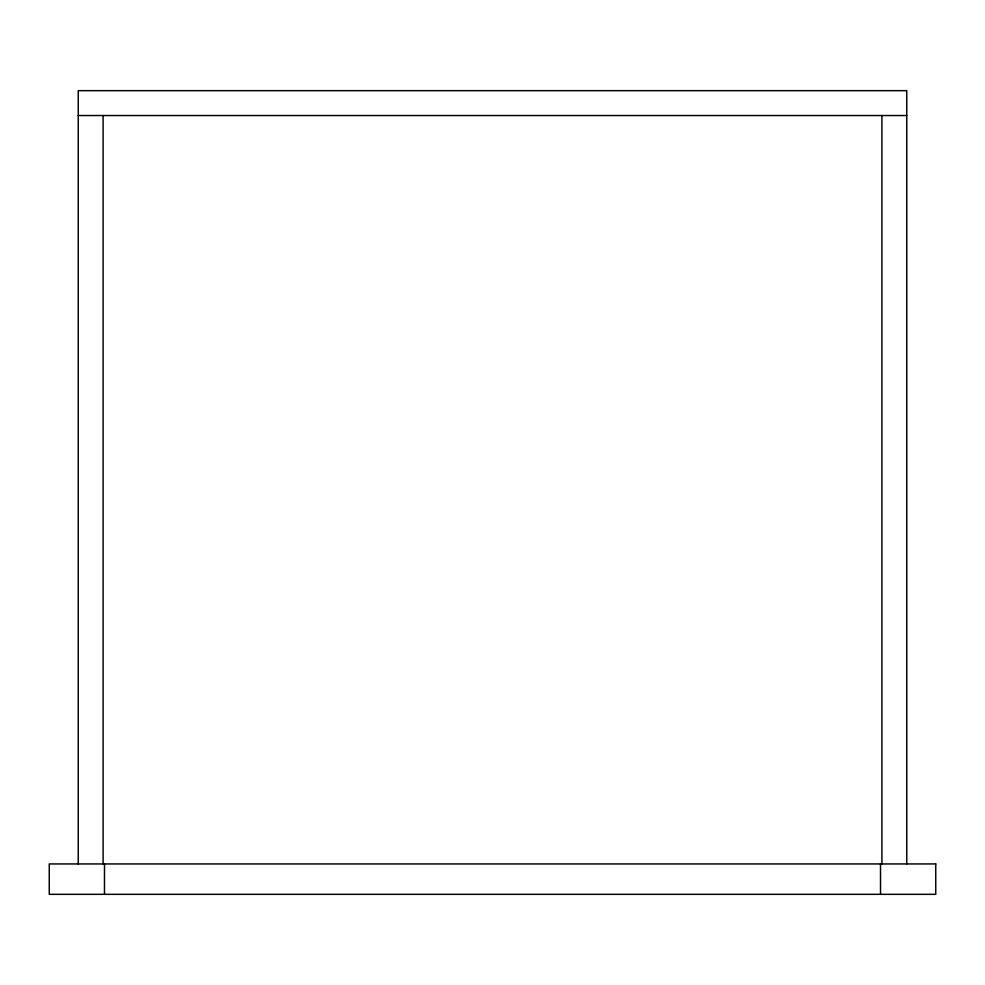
<?xml version="1.0" encoding="UTF-8"?>
<svg xmlns="http://www.w3.org/2000/svg" width="985" height="985" viewBox="0 0 985 985"><rect width="100%" height="100%" fill="white"/><g stroke="black" fill="none" stroke-linecap="round" stroke-linejoin="round"><path stroke-width="1.48" d="M78.246 115.528L906.754 115.528M906.754 863.943L906.754 90.669L78.246 90.669L78.246 863.943M881.895 115.528L881.895 863.943M880.516 863.943L880.516 894.331M104.484 863.943L104.484 894.331M103.105 115.528L103.105 863.943M935.75 863.943L49.25 863.943L49.25 894.331L935.75 894.331L935.75 863.943"/></g></svg>
